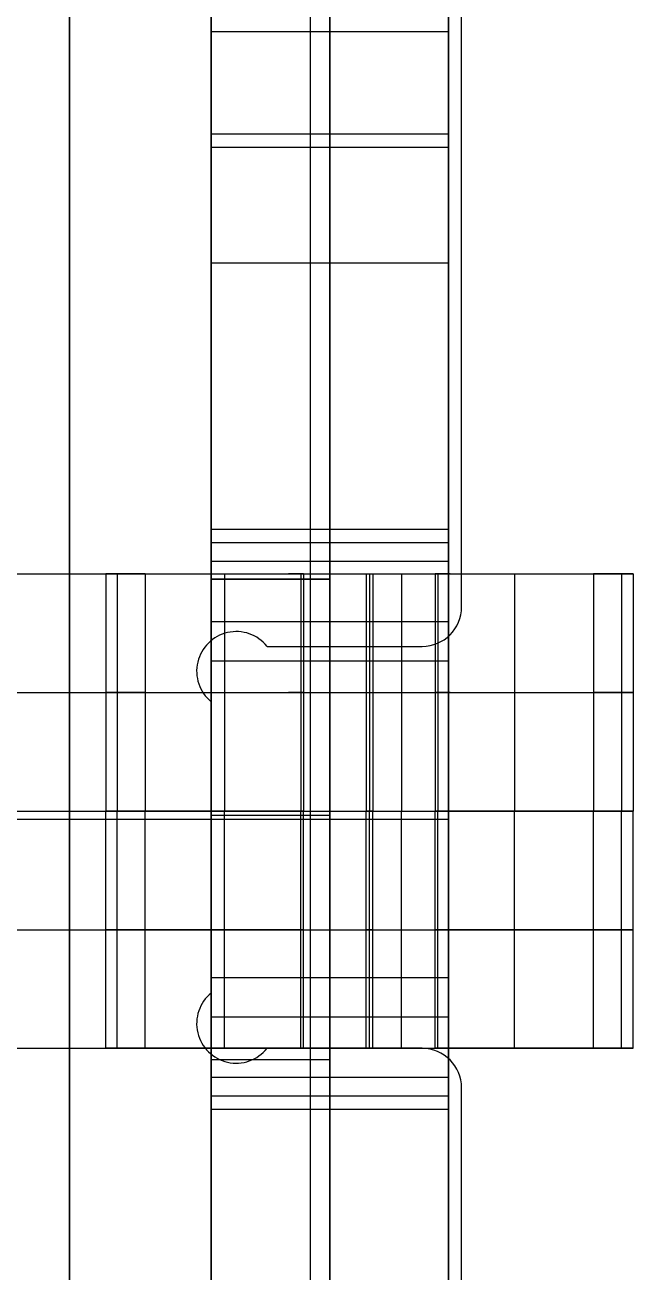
# Model space of a CAD drawing. Header units: millimetres. Extents: x -1736 to -633, y -290 to 351.
# Drawn here: x -694.9 to -648.7, y 115.7 to 210.3 of the extents above; entities that cross this region are included whole.
import ezdxf

# ---------------------------------------------------------------- set-up
doc = ezdxf.new("R2010")
doc.units = ezdxf.units.MM
doc.header["$MEASUREMENT"] = 0
doc.layers.add('The Wooden Frame', color=7, linetype='Continuous', true_color=0xd8b17e)

msp = doc.modelspace()

# ---------------------------------------------------------------- linework, layer by layer
at = {"layer": 'The Wooden Frame'}
for p, q in [((-661.736, 166.134, -207.89), (-661.736, 294.884, -207.89)), ((-661.736, 166.134, -189.89), (-661.736, 294.884, -189.89)), ((-661.736, 166.134, -207.89), (-661.736, 294.884, -207.89)), ((-661.736, 166.134, -189.89), (-661.736, 294.884, -189.89)), ((-680.736, 291, 278.288), (-680.736, 168.25, 278.288)), ((-680.736, 9, 258.738), (-680.736, 291, 258.738)), ((-680.736, 168.25, 285.624), (-680.736, 291, 285.624)), ((-671.736, 168.25, 278.288), (-671.736, 291, 278.288)), ((-671.736, 291, 258.738), (-671.736, 9, 258.738)), ((-662.736, 9, 285.624), (-662.736, 291, 285.624)), ((-680.736, 288, -189.89), (-680.736, 169.588, -189.89)), ((-680.736, 168.25, 475.138), (-680.736, 288, 475.138)), ((-671.736, 12, 475.138), (-671.736, 288, 475.138)), ((-662.736, 288, -189.89), (-662.736, 169.588, -189.89)), ((-662.736, 12, 475.138), (-662.736, 288, 475.138)), ((-691.477, 287, -748.91), (-691.477, 13, -748.91)), ((-691.477, 13, -688.91), (-691.477, 287, -688.91)), ((-673.236, 285.5, 276.888), (-673.236, 14.5, 276.888)), ((-673.236, 285.5, 258.888), (-673.236, 14.5, 258.888)), ((-673.236, 285.5, 267.888), (-673.236, 14.5, 267.888)), ((-662.736, 209.782, 176.902), (-680.736, 209.782, 176.902)), ((-662.736, 202, -109.887), (-680.736, 202, -109.887)), ((-662.736, 201, 198.124), (-680.736, 201, 198.124)), ((-662.736, 192.218, 219.347), (-680.736, 192.218, 219.347)), ((-662.736, 172, -139.89), (-680.736, 172, -139.89)), ((-680.736, 128, -139.89), (-680.736, 172, -139.89)), ((-662.736, 128, -139.89), (-662.736, 172, -139.89)), ((-662.736, 171, 228.138), (-680.736, 171, 228.138)), ((-680.736, 171, 228.138), (-680.736, 129, 228.138)), ((-671.736, 171, 228.138), (-671.736, 129, 228.138)), ((-662.736, 171, 228.138), (-662.736, 129, 228.138)), ((-662.736, 169.588, -189.89), (-680.736, 169.588, -189.89)), ((-688.736, 168.635, 1119.201), (-688.736, 150.635, 1119.201)), ((-688.736, 168.635, 1119.201), (-688.736, 168.635, 292.201)), ((-688.736, 168.635, 292.201), (-688.736, 150.635, 292.201)), ((-688.736, 168.635, 705.701), (-688.736, 150.635, 705.701)), ((-688.736, 168.635, 710.701), (-648.736, 168.635, 710.701)), ((-687.857, 168.635, 290.08), (-687.857, 150.635, 290.08)), ((-685.736, 168.635, 289.201), (-685.736, 150.635, 289.201)), ((-685.736, 168.635, 289.201), (-673.736, 168.635, 289.201)), ((-679.736, 168.635, 289.201), (-679.736, 150.635, 289.201)), ((-673.931, 168.635, 479.005), (-673.931, 150.635, 479.005)), ((-673.736, 168.635, 289.201), (-673.736, 150.635, 289.201)), ((-673.736, 168.635, 289.201), (-673.736, 168.635, 474.059)), ((-673.736, 168.635, 474.059), (-673.736, 150.635, 474.059)), ((-673.736, 168.635, 381.63), (-673.736, 150.635, 381.63)), ((-668.986, 168.635, 479.201), (-668.986, 150.635, 479.201)), ((-668.986, 168.635, 479.201), (-668.486, 168.635, 479.201)), ((-668.736, 168.635, 479.201), (-668.736, 150.635, 479.201)), ((-668.486, 168.635, 479.201), (-668.486, 150.635, 479.201)), ((-666.309, 168.635, 1171.627), (-666.309, 150.635, 1171.627)), ((-663.736, 168.635, 474.059), (-663.736, 150.635, 474.059)), ((-663.736, 168.635, 474.059), (-663.736, 168.635, 232.201)), ((-663.736, 168.635, 232.201), (-663.736, 150.635, 232.201)), ((-663.736, 168.635, 232.201), (-651.736, 168.635, 232.201)), ((-663.736, 168.635, 353.13), (-663.736, 150.635, 353.13)), ((-663.54, 168.635, 479.005), (-663.54, 150.635, 479.005)), ((-657.736, 168.635, 232.201), (-657.736, 150.635, 232.201)), ((-651.736, 168.635, 232.201), (-651.736, 150.635, 232.201)), ((-649.614, 168.635, 233.08), (-649.614, 150.635, 233.08)), ((-648.736, 168.635, 235.201), (-648.736, 150.635, 235.201)), ((-648.736, 168.635, 235.201), (-648.736, 168.635, 1129.201)), ((-648.736, 168.635, 1129.201), (-648.736, 150.635, 1129.201)), ((-648.736, 168.635, 682.201), (-648.736, 150.635, 682.201)), ((-671.736, 168.25, 278.288), (-680.736, 168.25, 278.288)), ((-680.736, 168.25, 475.138), (-671.736, 168.25, 475.138)), ((-680.736, 168.25, 278.288), (-680.736, 168.25, 475.138)), ((-671.736, 168.25, 380.834), (-680.736, 168.25, 380.834)), ((-671.736, 131.75, 475.138), (-671.736, 168.25, 475.138)), ((-671.736, 168.25, 475.138), (-671.736, 168.25, 278.288)), ((-671.736, 131.75, 371.059), (-671.736, 168.25, 371.059)), ((-661.736, 166.134, -207.89), (-661.736, 166.134, -189.89)), ((-661.736, 166.134, -207.89), (-661.736, 166.134, -189.89)), ((-662.736, 165.006, -193.76), (-680.736, 165.006, -193.76)), ((-662.736, 165.006, -204.89), (-680.736, 165.006, -204.89)), ((-680.736, 165.006, -193.76), (-680.736, 165.006, -204.89)), ((-662.736, 165.006, -193.76), (-662.736, 165.006, -204.89)), ((-676.496, 163.134, -207.89), (-676.496, 163.134, -189.89)), ((-676.496, 163.134, -207.89), (-664.736, 163.134, -207.89)), ((-676.496, 163.134, -189.89), (-664.736, 163.134, -189.89)), ((-676.496, 163.134, -207.89), (-676.496, 163.134, -189.89)), ((-676.496, 163.134, -207.89), (-664.736, 163.134, -207.89)), ((-676.496, 163.134, -189.89), (-664.736, 163.134, -189.89)), ((-664.736, 163.134, -207.89), (-664.736, 163.134, -189.89)), ((-664.736, 163.134, -207.89), (-664.736, 163.134, -189.89)), ((-662.736, 162.006, -207.89), (-680.736, 162.006, -207.89)), ((-680.736, 162.006, -207.89), (-680.736, 137.994, -207.89)), ((-662.736, 162.006, -207.89), (-662.736, 137.994, -207.89)), ((-688.736, 159.635, 1119.201), (-688.736, 159.635, 292.201)), ((-685.736, 159.635, 289.201), (-673.736, 159.635, 289.201)), ((-673.736, 159.635, 289.201), (-673.736, 159.635, 474.059)), ((-668.986, 159.635, 479.201), (-668.486, 159.635, 479.201)), ((-663.736, 159.635, 474.059), (-663.736, 159.635, 232.201)), ((-663.736, 159.635, 232.201), (-651.736, 159.635, 232.201)), ((-648.736, 159.635, 235.201), (-648.736, 159.635, 1129.201)), ((-680.736, 136.831, -207.89), (-680.736, 158.936, -207.89)), ((-680.736, 158.936, -207.89), (-680.736, 158.936, -189.89)), ((-680.736, 136.831, -189.89), (-680.736, 158.936, -189.89)), ((-680.736, 136.831, -207.89), (-680.736, 158.936, -207.89)), ((-680.736, 158.936, -207.89), (-680.736, 158.936, -189.89)), ((-680.736, 136.831, -189.89), (-680.736, 158.936, -189.89)), ((-688.736, 132.635, 292.201), (-688.736, 150.635, 292.201)), ((-688.736, 132.635, 1119.201), (-688.736, 150.635, 1119.201)), ((-688.736, 150.635, 292.201), (-688.736, 150.635, 1119.201)), ((-688.736, 132.635, 705.701), (-688.736, 150.635, 705.701)), ((-688.736, 150.635, 710.701), (-648.736, 150.635, 710.701)), ((-688.736, 150.635, 1119.201), (-688.736, 150.635, 292.201)), ((-688.736, 150.635, 710.701), (-648.736, 150.635, 710.701)), ((-687.857, 132.635, 290.08), (-687.857, 150.635, 290.08)), ((-685.736, 132.635, 289.201), (-685.736, 150.635, 289.201)), ((-673.736, 150.635, 289.201), (-685.736, 150.635, 289.201)), ((-685.736, 150.635, 289.201), (-673.736, 150.635, 289.201)), ((-679.736, 132.635, 289.201), (-679.736, 150.635, 289.201)), ((-673.931, 132.635, 479.005), (-673.931, 150.635, 479.005)), ((-673.736, 132.635, 474.059), (-673.736, 150.635, 474.059)), ((-673.736, 132.635, 289.201), (-673.736, 150.635, 289.201)), ((-673.736, 150.635, 474.059), (-673.736, 150.635, 289.201)), ((-673.736, 132.635, 381.63), (-673.736, 150.635, 381.63)), ((-673.736, 150.635, 289.201), (-673.736, 150.635, 474.059)), ((-668.986, 132.635, 479.201), (-668.986, 150.635, 479.201)), ((-668.486, 150.635, 479.201), (-668.986, 150.635, 479.201)), ((-668.986, 150.635, 479.201), (-668.486, 150.635, 479.201)), ((-668.736, 132.635, 479.201), (-668.736, 150.635, 479.201)), ((-668.486, 132.635, 479.201), (-668.486, 150.635, 479.201)), ((-666.309, 132.635, 1171.627), (-666.309, 150.635, 1171.627)), ((-663.736, 132.635, 232.201), (-663.736, 150.635, 232.201)), ((-651.736, 150.635, 232.201), (-663.736, 150.635, 232.201)), ((-663.736, 132.635, 474.059), (-663.736, 150.635, 474.059)), ((-663.736, 150.635, 232.201), (-663.736, 150.635, 474.059)), ((-663.736, 132.635, 353.13), (-663.736, 150.635, 353.13)), ((-663.736, 150.635, 474.059), (-663.736, 150.635, 232.201)), ((-663.736, 150.635, 232.201), (-651.736, 150.635, 232.201)), ((-663.54, 132.635, 479.005), (-663.54, 150.635, 479.005)), ((-657.736, 132.635, 232.201), (-657.736, 150.635, 232.201)), ((-651.736, 132.635, 232.201), (-651.736, 150.635, 232.201)), ((-649.614, 132.635, 233.08), (-649.614, 150.635, 233.08)), ((-648.736, 132.635, 1129.201), (-648.736, 150.635, 1129.201)), ((-648.736, 132.635, 235.201), (-648.736, 150.635, 235.201)), ((-648.736, 150.635, 1129.201), (-648.736, 150.635, 235.201)), ((-648.736, 132.635, 682.201), (-648.736, 150.635, 682.201)), ((-648.736, 150.635, 235.201), (-648.736, 150.635, 1129.201)), ((-673.236, 150, 276.888), (-731.236, 150, 276.888)), ((-673.236, 150, 258.888), (-731.236, 150, 258.888)), ((-671.736, 150.305, 258.738), (-680.736, 150.305, 258.738)), ((-662.736, 150, 228.138), (-680.736, 150, 228.138)), ((-680.736, 150, 258.738), (-680.736, 150, 228.138)), ((-673.236, 150, 276.888), (-673.236, 150, 258.888)), ((-671.736, 150.305, 475.138), (-671.736, 150.305, 258.738)), ((-662.736, 150, 475.138), (-671.736, 150, 475.138)), ((-662.736, 150, 475.138), (-662.736, 150, 228.138)), ((-688.736, 141.635, 292.201), (-688.736, 141.635, 1119.201)), ((-673.736, 141.635, 289.201), (-685.736, 141.635, 289.201)), ((-673.736, 141.635, 474.059), (-673.736, 141.635, 289.201)), ((-668.486, 141.635, 479.201), (-668.986, 141.635, 479.201)), ((-651.736, 141.635, 232.201), (-663.736, 141.635, 232.201)), ((-663.736, 141.635, 232.201), (-663.736, 141.635, 474.059)), ((-648.736, 141.635, 1129.201), (-648.736, 141.635, 235.201)), ((-662.736, 137.994, -207.89), (-680.736, 137.994, -207.89)), ((-680.736, 136.831, -207.89), (-680.736, 136.831, -189.89)), ((-680.736, 136.831, -207.89), (-680.736, 136.831, -189.89)), ((-662.736, 134.994, -204.89), (-680.736, 134.994, -204.89)), ((-662.736, 134.994, -193.76), (-680.736, 134.994, -193.76)), ((-680.736, 134.994, -204.89), (-680.736, 134.994, -193.76)), ((-662.736, 134.994, -204.89), (-662.736, 134.994, -193.76)), ((-688.736, 132.635, 292.201), (-688.736, 132.635, 1119.201)), ((-688.736, 132.635, 710.701), (-648.736, 132.635, 710.701)), ((-673.736, 132.635, 289.201), (-685.736, 132.635, 289.201)), ((-664.736, 132.634, -207.89), (-676.496, 132.634, -207.89)), ((-676.496, 132.634, -207.89), (-676.496, 132.634, -189.89)), ((-664.736, 132.634, -189.89), (-676.496, 132.634, -189.89)), ((-664.736, 132.634, -207.89), (-676.496, 132.634, -207.89)), ((-676.496, 132.634, -207.89), (-676.496, 132.634, -189.89)), ((-664.736, 132.634, -189.89), (-676.496, 132.634, -189.89)), ((-673.736, 132.635, 474.059), (-673.736, 132.635, 289.201)), ((-668.486, 132.635, 479.201), (-668.986, 132.635, 479.201)), ((-664.736, 132.634, -207.89), (-664.736, 132.634, -189.89)), ((-664.736, 132.634, -207.89), (-664.736, 132.634, -189.89)), ((-651.736, 132.635, 232.201), (-663.736, 132.635, 232.201)), ((-663.736, 132.635, 232.201), (-663.736, 132.635, 474.059)), ((-648.736, 132.635, 1129.201), (-648.736, 132.635, 235.201)), ((-680.736, 12, 475.138), (-680.736, 131.75, 475.138)), ((-671.736, 131.75, 278.288), (-680.736, 131.75, 278.288)), ((-671.736, 131.75, 475.138), (-680.736, 131.75, 475.138)), ((-680.736, 131.75, 278.288), (-680.736, 9, 278.288)), ((-680.736, 131.75, 475.138), (-680.736, 131.75, 278.288)), ((-680.736, 9, 285.624), (-680.736, 131.75, 285.624)), ((-671.736, 131.75, 380.834), (-680.736, 131.75, 380.834)), ((-671.736, 131.75, 278.288), (-671.736, 131.75, 475.138)), ((-671.736, 9, 278.288), (-671.736, 131.75, 278.288)), ((-662.736, 130.412, -189.89), (-680.736, 130.412, -189.89)), ((-680.736, 130.412, -189.89), (-680.736, 12, -189.89)), ((-662.736, 130.412, -189.89), (-662.736, 12, -189.89)), ((-662.736, 129, 228.138), (-680.736, 129, 228.138)), ((-661.736, 0.884, -207.89), (-661.736, 129.634, -207.89)), ((-661.736, 129.634, -207.89), (-661.736, 129.634, -189.89)), ((-661.736, 0.884, -189.89), (-661.736, 129.634, -189.89)), ((-661.736, 0.884, -207.89), (-661.736, 129.634, -207.89)), ((-661.736, 129.634, -207.89), (-661.736, 129.634, -189.89)), ((-661.736, 0.884, -189.89), (-661.736, 129.634, -189.89)), ((-662.736, 128, -139.89), (-680.736, 128, -139.89))]:
    msp.add_line(p, q, dxfattribs=at)
at = {"layer": 'The Wooden Frame', "extrusion": (1, 9.41267e-15, -9.25618e-15)}
for centre in [(232, -109.884, -680.736), (232, -109.884, -662.736)]:
    msp.add_arc(centre, 30, 90.95498, 180.00555, dxfattribs=at)
at = {"layer": 'The Wooden Frame', "extrusion": (1, 0, 0)}
for centre, radius, start, end in [((231, 198.11, -680.736), 30, 179.97273, 269.99999), ((231, 198.11, -671.736), 30, 179.97273, 269.99999), ((231, 198.11, -662.736), 30, 179.97273, 269.99999), ((172, -109.89, -680.736), 30, 270, 0.00555), ((172, -109.89, -662.736), 30, 270, 0.00555), ((171, 198.138, -671.736), 30, 359.97273, 90), ((171, 198.138, -662.736), 30, 359.97273, 90), ((167.239, -191.756, -680.736), 3, 38.46217, 221.90156), ((167.239, -191.756, -662.736), 3, 38.46217, 221.90156), ((162.006, -204.89, -680.736), 3, 270, 360), ((162.006, -204.89, -662.736), 3, 270, 360), ((137.994, -204.89, -680.736), 3, 180, 270), ((137.994, -204.89, -662.736), 3, 180, 270), ((132.761, -191.756, -680.736), 3, 318.09844, 141.53783), ((132.761, -191.756, -662.736), 3, 318.09844, 141.53783), ((129, 198.138, -680.736), 30, 90, 180.02727), ((129, 198.138, -671.736), 30, 90, 180.02727), ((129, 198.138, -662.736), 30, 90, 180.02727), ((128, -109.89, -680.736), 30, 179.99445, 270), ((128, -109.89, -662.736), 30, 179.99445, 270)]:
    msp.add_arc(centre, radius, start, end, dxfattribs=at)
at = {"layer": 'The Wooden Frame', "extrusion": (1, -9.14573e-15, -9.14138e-15)}
msp.add_arc((171, 198.138, -680.736), 30, 359.97273, 90, dxfattribs=at)
at = {"layer": 'The Wooden Frame', "extrusion": (6.86161e-15, 1, 6.86161e-15)}
for centre in [(718.736, 1119.201, 168.635), (718.736, 1119.201, 159.635)]:
    msp.add_arc(centre, 30, 90, 180, dxfattribs=at)
at = {"layer": 'The Wooden Frame', "extrusion": (3.4308e-15, 1, 3.4308e-15)}
for centre in [(708.736, 1129.201, 168.635), (708.736, 1129.201, 159.635)]:
    msp.add_arc(centre, 60, 90, 180, dxfattribs=at)
at = {"layer": 'The Wooden Frame', "extrusion": (-2.2872e-14, 1, -2.2872e-14)}
msp.add_arc((685.736, 292.201, 168.635), 3, 270, 360, dxfattribs=at)
at = {"layer": 'The Wooden Frame', "extrusion": (0, 1, 0)}
for centre, radius, start, end in [((671.361, 476.63, 168.635), 3.5, 312.73211, 132.73211), ((666.111, 476.63, 168.635), 3.5, 47.26789, 227.26789), ((671.361, 476.63, 159.635), 3.5, 312.73211, 132.73211), ((666.111, 476.63, 159.635), 3.5, 47.26789, 227.26789), ((718.736, 1119.201, 150.635), 30, 90, 180), ((708.736, 1129.201, 150.635), 60, 90, 180), ((671.361, 476.63, 150.635), 3.5, 312.73211, 132.73211), ((671.361, 476.63, 150.635), 3.5, 312.73211, 132.73211), ((666.111, 476.63, 150.635), 3.5, 47.26789, 227.26789), ((666.111, 476.63, 150.635), 3.5, 47.26789, 227.26789), ((718.736, 1119.201, 141.635), 30, 90, 180), ((708.736, 1129.201, 141.635), 60, 90, 180), ((671.361, 476.63, 141.635), 3.5, 312.73211, 132.73211), ((666.111, 476.63, 141.635), 3.5, 47.26789, 227.26789), ((671.361, 476.63, 132.635), 3.5, 312.73211, 132.73211), ((666.111, 476.63, 132.635), 3.5, 47.26789, 227.26789)]:
    msp.add_arc(centre, radius, start, end, dxfattribs=at)
at = {"layer": 'The Wooden Frame', "extrusion": (2.2872e-14, 1, -2.2872e-14)}
msp.add_arc((651.736, 235.201, 168.635), 3, 180, 270, dxfattribs=at)
at = {"layer": 'The Wooden Frame'}
for centre, start, end in [((-664.736, 166.134, -207.89), 270, 360), ((-664.736, 166.134, -189.89), 270, 360), ((-664.736, 166.134, -207.89), 270, 360), ((-664.736, 166.134, -189.89), 270, 360), ((-678.839, 161.26, -207.89), 38.63881, 230.7819), ((-678.839, 161.26, -189.89), 38.63881, 230.7819), ((-678.839, 161.26, -207.89), 38.63881, 230.7819), ((-678.839, 161.26, -189.89), 38.63881, 230.7819), ((-678.839, 134.507, -207.89), 129.2181, 321.36119), ((-678.839, 134.507, -189.89), 129.2181, 321.36119), ((-678.839, 134.507, -207.89), 129.2181, 321.36119), ((-678.839, 134.507, -189.89), 129.2181, 321.36119), ((-664.736, 129.634, -207.89), 360, 90), ((-664.736, 129.634, -189.89), 360, 90), ((-664.736, 129.634, -207.89), 360, 90), ((-664.736, 129.634, -189.89), 360, 90)]:
    msp.add_arc(centre, 3, start, end, dxfattribs=at)
at = {"layer": 'The Wooden Frame', "extrusion": (-4.57441e-14, 1, -4.57441e-14)}
msp.add_arc((685.736, 292.201, 159.635), 3, 270, 360, dxfattribs=at)
at = {"layer": 'The Wooden Frame', "extrusion": (4.57441e-14, 1, -4.57441e-14)}
msp.add_arc((651.736, 235.201, 159.635), 3, 180, 270, dxfattribs=at)
at = {"layer": 'The Wooden Frame', "extrusion": (4.57441e-15, 1, 4.57441e-15)}
msp.add_arc((718.736, 1119.201, 150.635), 30, 90, 180, dxfattribs=at)
at = {"layer": 'The Wooden Frame', "extrusion": (2.2872e-15, 1, 2.2872e-15)}
msp.add_arc((708.736, 1129.201, 150.635), 60, 90, 180, dxfattribs=at)
at = {"layer": 'The Wooden Frame', "extrusion": (2.2872e-14, 1, 2.2872e-14)}
for centre in [(685.736, 292.201, 150.635), (685.736, 292.201, 141.635), (685.736, 292.201, 132.635)]:
    msp.add_arc(centre, 3, 270, 360, dxfattribs=at)
at = {"layer": 'The Wooden Frame', "extrusion": (-9.14881e-14, 1, -9.14881e-14)}
msp.add_arc((685.736, 292.201, 150.635), 3, 270, 360, dxfattribs=at)
at = {"layer": 'The Wooden Frame', "extrusion": (-2.2872e-14, 1, 2.2872e-14)}
for centre in [(651.736, 235.201, 150.635), (651.736, 235.201, 141.635), (651.736, 235.201, 132.635)]:
    msp.add_arc(centre, 3, 180, 270, dxfattribs=at)
at = {"layer": 'The Wooden Frame', "extrusion": (9.14881e-14, 1, -9.14881e-14)}
msp.add_arc((651.736, 235.201, 150.635), 3, 180, 270, dxfattribs=at)
at = {"layer": 'The Wooden Frame', "extrusion": (-2.2872e-15, 1, -2.2872e-15)}
msp.add_arc((718.736, 1119.201, 132.635), 30, 90, 180, dxfattribs=at)
at = {"layer": 'The Wooden Frame', "extrusion": (-1.1436e-15, 1, -1.1436e-15)}
msp.add_arc((708.736, 1129.201, 132.635), 60, 90, 180, dxfattribs=at)

doc.saveas('drawing.dxf')
